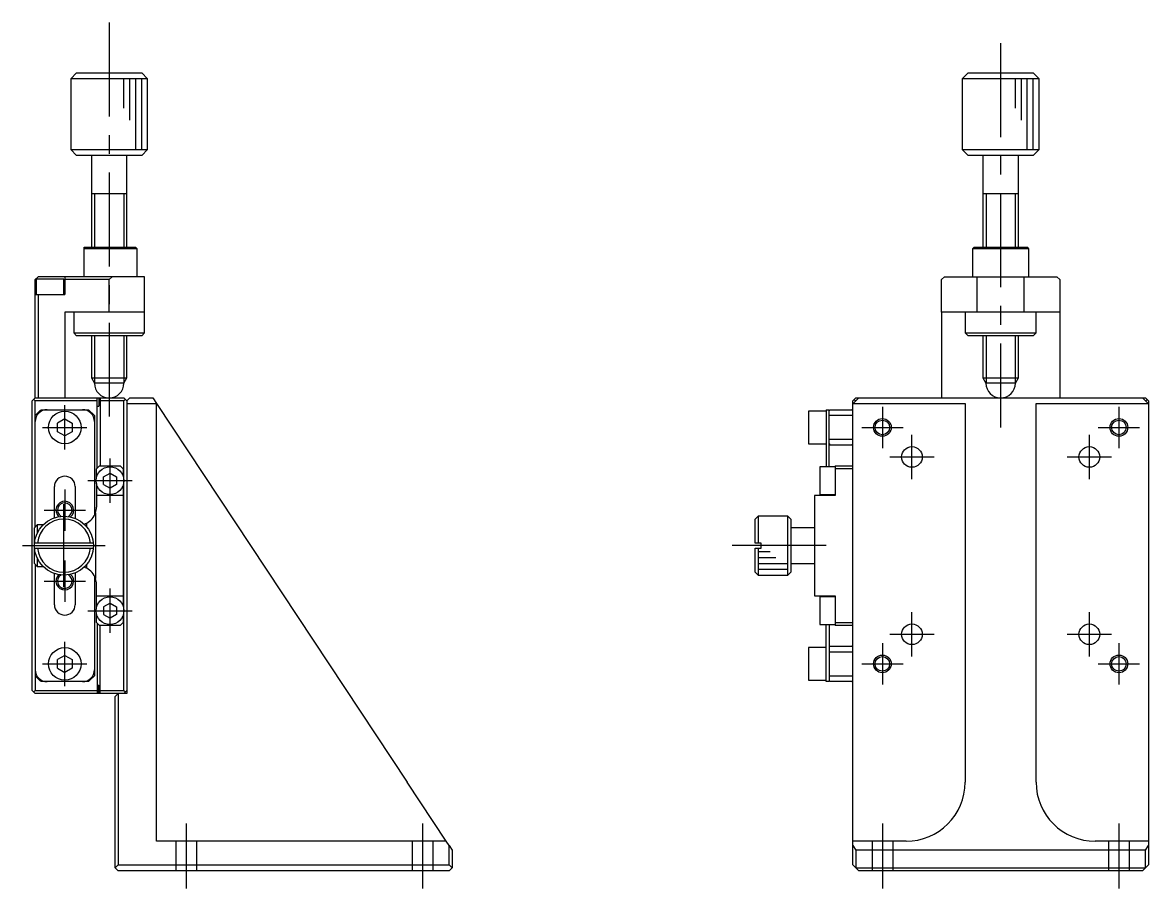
# Model space of a CAD drawing. Extents: x 0 to 429, y -8 to 337.
# Drawn here: x 238.3 to 428.8, y 101.3 to 247.8 of the extents above; entities that cross this region are included whole.
import ezdxf

# ---------------------------------------------------------------- set-up
doc = ezdxf.new("R2010")
doc.units = 0
doc.header["$LTSCALE"] = 0.5
doc.linetypes.add('CENTER', pattern=[50.8, 31.75, -6.35, 6.35, -6.35])
doc.linetypes.add('DASHED', pattern=[19.05, 12.7, -6.35])
for name, color, linetype in [('MSM_CENTER', 1, 'CENTER'), ('MSM_CONTINUOUS', 7, 'CONTINUOUS'), ('MSM_DASHED', 4, 'DASHED'), ('MSM_NARROW', 5, 'CONTINUOUS')]:
    doc.layers.add(name, color=color, linetype=linetype)

msp = doc.modelspace()

# ---------------------------------------------------------------- linework, layer by layer
at = {"layer": 'MSM_CENTER'}
for p, q in [((253, 247.75), (253, 179.25)), ((403.75, 244.25), (403.75, 179.25)), ((245.5, 175.5), (245.5, 183)), ((383.75, 182.75), (383.75, 175.75)), ((423.75, 182.75), (423.75, 175.75)), ((241.75, 179.25), (249.25, 179.25)), ((380.25, 179.25), (387.25, 179.25)), ((420.25, 179.25), (427.25, 179.25)), ((388.75, 170.5), (388.75, 178)), ((418.75, 170.5), (418.75, 178)), ((253.15, 166.5), (253.15, 174)), ((385, 174.25), (392.5, 174.25)), ((415, 174.25), (422.5, 174.25)), ((249.4, 170.25), (256.9, 170.25)), ((245.5, 168.75), (245.5, 161.75)), ((245.35, 152.25), (245.35, 166.25)), ((242, 165.25), (249, 165.25)), ((238.35, 159.25), (252.35, 159.25)), ((374.25, 159.25), (357.25, 159.25)), ((245.5, 156.75), (245.5, 149.75)), ((242, 153.25), (249, 153.25)), ((253.15, 144.5), (253.15, 152)), ((249.4, 148.25), (256.9, 148.25)), ((388.75, 140.5), (388.75, 148)), ((418.75, 140.5), (418.75, 148)), ((245.5, 135.5), (245.5, 143)), ((385, 144.25), (392.5, 144.25)), ((415, 144.25), (422.5, 144.25)), ((383.75, 142.75), (383.75, 135.75)), ((423.75, 142.75), (423.75, 135.75)), ((241.75, 139.25), (249.25, 139.25)), ((380.25, 139.25), (387.25, 139.25)), ((420.25, 139.25), (427.25, 139.25)), ((266, 112.25), (266, 101.25)), ((306, 112.25), (306, 101.25)), ((383.75, 112.25), (383.75, 101.25)), ((423.75, 112.25), (423.75, 101.25))]:
    msp.add_line(p, q, dxfattribs=at)
at = {"layer": 'MSM_CONTINUOUS'}
for p, q in [((247.5, 239.25), (246.5, 238.25)), ((259.5, 238.25), (246.5, 238.25)), ((246.5, 238.25), (246.5, 226.25)), ((247.5, 239.25), (258.5, 239.25)), ((259.5, 238.25), (258.5, 239.25)), ((259.5, 226.25), (259.5, 238.25)), ((398.25, 239.25), (397.25, 238.25)), ((410.25, 238.25), (397.25, 238.25)), ((397.25, 238.25), (397.25, 226.25)), ((398.25, 239.25), (409.25, 239.25)), ((410.25, 238.25), (409.25, 239.25)), ((410.25, 226.25), (410.25, 238.25)), ((246.5, 226.25), (259.5, 226.25)), ((246.5, 226.25), (247.5, 225.25)), ((258.5, 225.25), (247.5, 225.25)), ((250, 225.25), (250, 209.75)), ((256, 209.75), (256, 225.25)), ((258.5, 225.25), (259.5, 226.25)), ((397.25, 226.25), (410.25, 226.25)), ((397.25, 226.25), (398.25, 225.25)), ((409.25, 225.25), (398.25, 225.25)), ((400.75, 225.25), (400.75, 209.75)), ((406.75, 209.75), (406.75, 225.25)), ((409.25, 225.25), (410.25, 226.25)), ((256, 218.75), (250, 218.75)), ((406.75, 218.75), (400.75, 218.75)), ((248.75, 209.75), (257.45, 209.75)), ((248.75, 204.75), (248.75, 209.75)), ((257.75, 209.45), (248.75, 209.45)), ((257.75, 209.45), (257.45, 209.75)), ((257.75, 204.75), (257.75, 209.45)), ((399.3, 209.75), (399, 209.45)), ((408.5, 209.45), (399, 209.45)), ((399, 209.45), (399, 204.75)), ((399.3, 209.75), (408.2, 209.75)), ((408.5, 209.45), (408.2, 209.75)), ((408.5, 204.75), (408.5, 209.45)), ((241, 204.75), (240.5, 204.25)), ((240.5, 184.25), (240.5, 204.25)), ((245.35, 204.35), (240.65, 204.35)), ((240.65, 204.35), (240.65, 201.75)), ((259, 204.75), (241, 204.75)), ((245.35, 201.75), (245.35, 204.35)), ((245.5, 204.75), (245.5, 201.75)), ((253, 204.25), (245.5, 204.25)), ((253.5, 204.75), (253, 204.25)), ((253, 198.75), (253, 204.25)), ((259, 195.25), (259, 204.75)), ((394.25, 204.75), (393.75, 204.25)), ((393.75, 198.75), (393.75, 204.25)), ((394.25, 204.75), (413.25, 204.75)), ((399.75, 204.75), (399.75, 198.75)), ((407.75, 198.75), (407.75, 204.75)), ((413.75, 204.25), (413.25, 204.75)), ((413.75, 204.25), (413.75, 184.25)), ((240.5, 201.75), (245.5, 201.75)), ((241, 201.75), (241, 184.25)), ((259, 198.75), (245.5, 198.75)), ((245.5, 198.75), (245.5, 184.25)), ((247, 198.75), (247, 195.25)), ((413.75, 198.75), (393.75, 198.75)), ((393.75, 198.75), (393.75, 184.25)), ((397.75, 198.75), (397.75, 195.25)), ((409.75, 195.25), (409.75, 198.75)), ((247, 195.25), (259, 195.25)), ((247, 195.25), (247.5, 194.75)), ((258.5, 194.75), (247.5, 194.75)), ((250, 194.75), (250, 187.62)), ((256, 187.62), (256, 194.75)), ((258.5, 194.75), (259, 195.25)), ((397.75, 195.25), (409.75, 195.25)), ((397.75, 195.25), (398.25, 194.75)), ((409.25, 194.75), (398.25, 194.75)), ((400.75, 194.75), (400.75, 187.62)), ((406.75, 187.62), (406.75, 194.75)), ((409.25, 194.75), (409.75, 195.25)), ((250, 187.62), (256, 187.62)), ((250, 187.62), (250.5, 186.75)), ((255.5, 186.75), (250.5, 186.75)), ((255.5, 186.75), (256, 187.62)), ((400.75, 187.62), (406.75, 187.62)), ((400.75, 187.62), (401.25, 186.75)), ((406.25, 186.75), (401.25, 186.75)), ((406.25, 186.75), (406.75, 187.62)), ((240, 183.75), (240.5, 184.25)), ((240, 134.75), (240, 183.75)), ((240.5, 183.75), (240.25, 184)), ((240.5, 184.25), (255.5, 184.25)), ((240.5, 162.4), (240.5, 183.75)), ((251, 183.75), (240.5, 183.75)), ((251, 172.4), (251, 184.25)), ((251, 182.85), (251.25, 182.85)), ((251.25, 184.25), (251.25, 182.85)), ((251.5, 184.25), (251.5, 172.75)), ((255.5, 183.75), (251.5, 183.75)), ((255.5, 184.25), (256, 183.75)), ((255.75, 184), (255.5, 183.75)), ((255.5, 134.75), (255.5, 183.75)), ((256.5, 184.25), (256, 183.75)), ((256, 183.75), (256, 134.25)), ((261, 183.25), (256, 183.25)), ((256.5, 184.25), (260.37, 184.25)), ((260.37, 184.25), (261, 183.29)), ((261, 109.25), (261, 183.29)), ((261, 183.29), (303.39, 119.25)), ((379.75, 184.25), (378.75, 183.25)), ((379, 184), (378.75, 183.75)), ((378.75, 105.25), (378.75, 183.75)), ((378.79, 183.29), (397.75, 183.29)), ((379.25, 184.25), (379, 184)), ((379, 184), (379.25, 183.75)), ((379.25, 184.25), (428.25, 184.25)), ((397.75, 183.29), (397.75, 119.25)), ((409.75, 183.29), (428.71, 183.29)), ((409.75, 119.25), (409.75, 183.29)), ((428.75, 183.25), (427.75, 184.25)), ((428.75, 183.75), (428.25, 184.25)), ((428.25, 183.75), (428.5, 184)), ((428.75, 183.75), (428.75, 105.25)), ((241.3, 182.05), (240.5, 181.25)), ((241.3, 182.05), (241.5, 182.25)), ((241.63, 182.05), (241.3, 182.05)), ((241.5, 182.25), (249.5, 182.25)), ((249.7, 182.05), (249.37, 182.05)), ((249.5, 182.25), (250.5, 181.25)), ((250.5, 181.25), (250.5, 164.35)), ((371.25, 182), (371.25, 176.5)), ((374.25, 182), (371.25, 182)), ((374.25, 182.25), (374.25, 172.6)), ((374.25, 182.25), (374.75, 182.25)), ((374.95, 182.25), (374.75, 182.05)), ((374.75, 172.6), (374.75, 182.25)), ((378.75, 181.25), (374.75, 181.25)), ((374.95, 182.25), (378.55, 182.25)), ((378.75, 182.05), (378.55, 182.25)), ((245.5, 180.69), (244.25, 179.97)), ((244.25, 178.53), (244.25, 179.97)), ((245.5, 180.69), (246.75, 179.97)), ((246.75, 179.97), (246.75, 178.53)), ((245.5, 177.81), (244.25, 178.53)), ((246.75, 178.53), (245.5, 177.81)), ((374.75, 177.25), (378.75, 177.25)), ((371.25, 176.5), (374.25, 176.5)), ((374.75, 176.45), (374.95, 176.25)), ((378.55, 176.25), (374.95, 176.25)), ((378.55, 176.25), (378.75, 176.45)), ((250.85, 172.25), (251.35, 172.75)), ((250.85, 170.73), (250.85, 172.25)), ((251.35, 172.75), (254.85, 172.75)), ((252.05, 170.89), (253.15, 171.52)), ((253.15, 171.52), (254.25, 170.89)), ((254.85, 172.75), (255.35, 172.25)), ((255.35, 172.25), (255.35, 171.08)), ((373.15, 172.6), (373.15, 167.9)), ((375.75, 172.6), (373.15, 172.6)), ((375.75, 172.75), (375.75, 167.75)), ((375.75, 172.75), (378.75, 172.75)), ((378.75, 172.25), (375.75, 172.25)), ((250.85, 169.77), (250.85, 165.75)), ((252.05, 169.62), (252.05, 170.89)), ((252.05, 169.62), (253.15, 168.98)), ((254.25, 169.62), (253.15, 168.98)), ((254.25, 170.89), (254.25, 169.62)), ((243.75, 163.99), (243.75, 169.25)), ((247.25, 169.25), (247.25, 163.88)), ((255.35, 167.75), (250.85, 167.75)), ((255.35, 169.43), (255.35, 149.08)), ((372.25, 167.75), (372.25, 150.75)), ((375.75, 167.75), (372.25, 167.75)), ((373.15, 167.9), (375.75, 167.9)), ((374.25, 167.9), (374.25, 167.75)), ((374.75, 167.75), (374.75, 167.9)), ((250.7, 164.81), (250.7, 153.69)), ((362.75, 164.25), (362.25, 163.75)), ((362.25, 159.65), (362.25, 163.75)), ((362.75, 164.25), (362.75, 159.65)), ((367.75, 164.25), (362.75, 164.25)), ((367.75, 154.25), (367.75, 164.25)), ((368.25, 163.75), (367.75, 164.25)), ((368.25, 163.75), (368.25, 154.75)), ((240.35, 162.25), (240.85, 162.75)), ((240.35, 156.25), (240.35, 162.25)), ((240.85, 162.75), (240.85, 161.43)), ((241.78, 162.75), (240.85, 162.75)), ((249.2, 162.44), (249.2, 163.07)), ((372.25, 162.25), (368.25, 162.25)), ((250.33, 159.65), (240.37, 159.65)), ((240.37, 158.85), (250.33, 158.85)), ((363.25, 159.65), (362.25, 159.65)), ((362.25, 154.75), (362.25, 158.85)), ((362.25, 158.85), (363.25, 158.85)), ((362.75, 158.85), (362.75, 154.25)), ((363.25, 158.85), (363.25, 159.65)), ((240.85, 155.75), (240.35, 156.25)), ((240.85, 157.07), (240.85, 155.75)), ((368.25, 156.25), (372.25, 156.25)), ((240.5, 156.1), (240.5, 134.75)), ((240.85, 155.75), (241.78, 155.75)), ((243.75, 149.25), (243.75, 154.51)), ((247.25, 154.63), (247.25, 149.25)), ((249.2, 155.43), (249.2, 156.06)), ((362.25, 154.75), (362.75, 154.25)), ((362.75, 154.25), (367.75, 154.25)), ((367.75, 154.25), (368.25, 154.75)), ((250.5, 154.16), (250.5, 137.25)), ((250.85, 148.73), (250.85, 152.75)), ((250.85, 150.75), (255.35, 150.75)), ((372.25, 150.75), (375.75, 150.75)), ((373.15, 150.6), (373.15, 145.9)), ((375.75, 150.6), (373.15, 150.6)), ((374.25, 150.75), (374.25, 150.6)), ((374.75, 150.6), (374.75, 150.75)), ((375.75, 150.75), (375.75, 145.75)), ((253.15, 149.52), (252.05, 148.89)), ((252.05, 148.89), (252.05, 147.62)), ((253.15, 149.52), (254.25, 148.89)), ((254.25, 148.89), (254.25, 147.62)), ((250.85, 146.25), (250.85, 147.77)), ((252.05, 147.62), (253.15, 146.98)), ((254.25, 147.62), (253.15, 146.98)), ((255.35, 147.43), (255.35, 146.25)), ((251.35, 145.75), (250.85, 146.25)), ((251, 146.1), (251, 134.25)), ((254.85, 145.75), (251.35, 145.75)), ((251.5, 134.25), (251.5, 145.75)), ((255.35, 146.25), (254.85, 145.75)), ((373.15, 145.9), (375.75, 145.9)), ((374.25, 136.25), (374.25, 145.9)), ((374.75, 145.9), (374.75, 136.25)), ((375.75, 146.25), (378.75, 146.25)), ((378.75, 145.75), (375.75, 145.75)), ((371.25, 142), (371.25, 136.5)), ((374.25, 142), (371.25, 142)), ((374.95, 142.25), (374.75, 142.05)), ((378.75, 141.25), (374.75, 141.25)), ((374.95, 142.25), (378.55, 142.25)), ((378.75, 142.05), (378.55, 142.25)), ((245.5, 140.69), (244.25, 139.97)), ((244.25, 138.53), (244.25, 139.97)), ((245.5, 140.69), (246.75, 139.97)), ((246.75, 139.97), (246.75, 138.53)), ((240.5, 137.25), (241.3, 136.45)), ((244.25, 138.53), (245.5, 137.81)), ((246.75, 138.53), (245.5, 137.81)), ((249.7, 136.45), (250.5, 137.25)), ((374.75, 137.25), (378.75, 137.25)), ((241.5, 136.25), (241.3, 136.45)), ((241.3, 136.45), (241.63, 136.45)), ((249.5, 136.25), (241.5, 136.25)), ((249.37, 136.45), (249.7, 136.45)), ((249.7, 136.45), (249.5, 136.25)), ((251, 135.65), (251.25, 135.65)), ((251.25, 134.25), (251.25, 135.65)), ((371.25, 136.5), (374.25, 136.5)), ((374.75, 136.25), (374.25, 136.25)), ((374.75, 136.45), (374.95, 136.25)), ((378.55, 136.25), (374.95, 136.25)), ((378.55, 136.25), (378.75, 136.45)), ((240.5, 134.25), (240, 134.75)), ((240.25, 134.5), (240.5, 134.75)), ((240.5, 134.75), (251, 134.75)), ((256, 134.25), (240.5, 134.25)), ((251.5, 134.75), (255.5, 134.75)), ((254, 133.75), (254.5, 134.25)), ((254, 104.75), (254, 133.75)), ((254.5, 134.25), (254.5, 105.25)), ((256, 134.75), (255.5, 134.25)), ((255.5, 134.75), (255.75, 134.5)), ((310.01, 109.25), (303.39, 119.25)), ((310.01, 109.25), (261, 109.25)), ((310.5, 108.51), (310.01, 109.25)), ((387.75, 109.25), (378.75, 109.25)), ((428.75, 109.25), (419.75, 109.25)), ((310.5, 105.25), (310.5, 108.51)), ((310.5, 108.51), (311, 107.75)), ((311, 107.75), (311, 104.75)), ((378.75, 108.51), (379.25, 107.75)), ((379.25, 107.75), (379.25, 104.75)), ((428.25, 107.75), (379.25, 107.75)), ((428.25, 107.75), (428.75, 108.51)), ((428.25, 104.75), (428.25, 107.75)), ((254.5, 105.25), (254, 104.75)), ((254, 104.75), (254.5, 104.25)), ((254.5, 105.25), (310.5, 105.25)), ((311, 104.75), (310.5, 105.25)), ((310.5, 104.25), (311, 104.75)), ((379.75, 104.25), (378.75, 105.25)), ((379.25, 104.75), (428.25, 104.75)), ((428.75, 105.25), (427.75, 104.25)), ((310.5, 104.25), (254.5, 104.25)), ((427.75, 104.25), (379.75, 104.25))]:
    msp.add_line(p, q, dxfattribs=at)
for centre, radius in [((245.5, 179.25), 2.75), ((383.75, 179.25), 1.23), ((423.75, 179.25), 1.23), ((388.75, 174.25), 1.75), ((418.75, 174.25), 1.75), ((253.15, 170.25), 2.35), ((245.35, 159.25), 5), ((253.15, 148.25), 2.35), ((388.75, 144.25), 1.75), ((418.75, 144.25), 1.75), ((245.5, 139.25), 2.75), ((383.75, 139.25), 1.23), ((423.75, 139.25), 1.23)]:
    msp.add_circle(centre, radius, dxfattribs=at)
for centre, radius, start, end in [((253, 186.75), 2.5, 180, 360), ((403.75, 186.75), 2.5, 180, 360), ((242.5, 180.25), 2, 90, 180), ((248.5, 180.25), 2, 0, 90), ((245.5, 169.25), 1.75, 0, 180), ((245.5, 165.25), 1.23, 300.4346, 236.7012), ((247.85, 165.75), 3, 341.8051, 0), ((245.35, 159.25), 4.5, 5.0997, 174.9003), ((247.85, 165.75), 3, 296.7437, 341.8051), ((247.85, 165.75), 3, 287.904, 296.7437), ((245.35, 159.25), 4.5, 185.0997, 354.9003), ((245.5, 153.25), 1.23, 123.2988, 59.5654), ((247.85, 152.75), 3, 63.2563, 72.096), ((247.85, 152.75), 3, 18.1949, 63.2563), ((247.85, 152.75), 3, 0, 18.1949), ((245.5, 149.25), 1.75, 180, 0), ((242.5, 138.25), 2, 180, 270), ((248.5, 138.25), 2, 270, 0), ((387.75, 119.25), 10, 270, 0), ((419.75, 119.25), 10, 180, 270)]:
    msp.add_arc(centre, radius, start, end, dxfattribs=at)
at = {"layer": 'MSM_DASHED'}
for p, q in [((264.25, 109.25), (264.25, 104.25)), ((267.75, 109.25), (267.75, 104.25)), ((304.25, 109.25), (304.25, 104.25)), ((307.75, 109.25), (307.75, 104.25)), ((382, 109.25), (382, 104.25)), ((385.5, 109.25), (385.5, 104.25)), ((422, 109.25), (422, 104.25)), ((425.5, 109.25), (425.5, 104.25))]:
    msp.add_line(p, q, dxfattribs=at)
at = {"layer": 'MSM_NARROW'}
for p, q in [((255.5, 233.25), (255.5, 238.25)), ((256.5, 231.25), (256.5, 238.25)), ((257.5, 226.25), (257.5, 238.25)), ((258.5, 226.25), (258.5, 238.25)), ((406.25, 233.25), (406.25, 238.25)), ((407.25, 231.25), (407.25, 238.25)), ((408.25, 226.25), (408.25, 238.25)), ((409.25, 226.25), (409.25, 238.25)), ((250.54, 218.75), (250.54, 209.75)), ((255.46, 218.75), (255.46, 209.75)), ((401.29, 218.75), (401.29, 209.75)), ((406.21, 218.75), (406.21, 209.75)), ((250.54, 194.75), (250.54, 186.75)), ((255.46, 194.75), (255.46, 186.75)), ((401.29, 194.75), (401.29, 186.75)), ((406.21, 194.75), (406.21, 186.75)), ((362.75, 158.25), (364.75, 158.25)), ((362.75, 157.25), (365.75, 157.25)), ((362.75, 156.25), (367.75, 156.25)), ((362.75, 155.25), (367.75, 155.25))]:
    msp.add_line(p, q, dxfattribs=at)
for centre in [(383.75, 179.25), (423.75, 179.25), (383.75, 139.25), (423.75, 139.25)]:
    msp.add_circle(centre, 1.5, dxfattribs=at)
for centre, start, end in [((245.5, 165.25), 311.0803, 226.0555), ((245.5, 153.25), 133.9445, 48.9197)]:
    msp.add_arc(centre, 1.5, start, end, dxfattribs=at)

doc.saveas('drawing.dxf')
